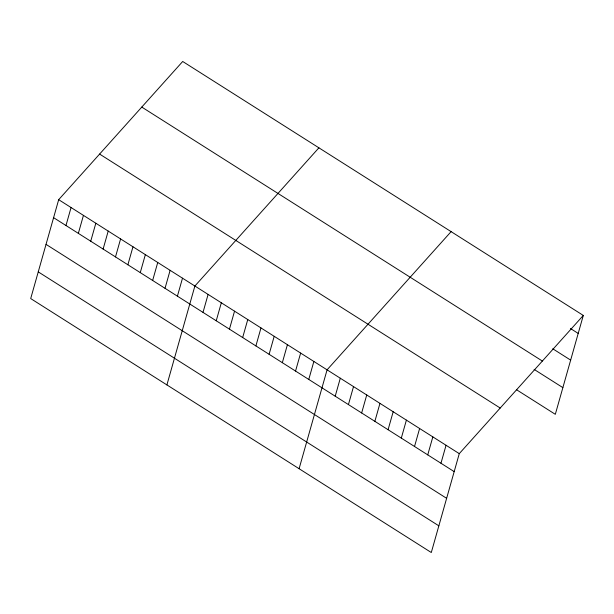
<?xml version="1.0" encoding="UTF-8"?>
<svg xmlns="http://www.w3.org/2000/svg" width="614" height="614" viewBox="0 0 614 614"><rect width="100%" height="100%" fill="white"/><g stroke="black" fill="none" stroke-linecap="round" stroke-linejoin="round"><path stroke-width="0.92" d="M58.683 199.68L30.7 298.565L431.297 552.523L459.272 453.646L583.3 315.435L182.703 61.477L58.683 199.68L459.272 453.646M65.974 225.522L71.063 207.532M78.354 233.366L83.443 215.384M90.734 241.218L95.83 223.235M103.121 249.069L108.21 231.079M115.501 256.921L120.59 238.93M127.881 264.764L132.969 246.782M140.268 272.616L145.357 254.633M152.648 280.468L157.737 262.477M165.028 288.319L170.116 270.329M177.408 296.163L182.504 278.18M166.901 384.909L194.884 286.032L318.904 147.82M203.011 312.396L208.1 294.413M216.235 320.777L221.324 302.794M229.452 329.158L234.54 311.175M242.668 337.539L247.764 319.549M255.892 345.92L260.981 327.93M269.109 354.301L274.197 336.311M282.333 362.682L287.421 344.692M295.549 371.063L300.637 353.073M308.773 379.444L313.861 361.454M299.102 468.72L327.078 369.835L451.106 231.631M335.206 396.207L340.302 378.216M348.43 404.588L353.518 386.597M361.646 412.961L366.735 394.979M374.87 421.342L379.959 403.36M388.086 429.723L393.175 411.741M401.31 438.104L406.399 420.122M414.527 446.485L419.615 428.503M427.743 454.867L432.839 436.884M440.967 463.248L446.056 445.265M583.3 315.435L555.317 414.32L516.435 389.667M570.437 328.49L578.211 333.425M552.769 348.783L570.659 360.119M141.78 107.082L542.369 361.047M534.103 369.382L562.877 387.626M99.606 154.076L500.203 408.034M53.595 217.671L454.183 471.629M46.035 244.364L446.631 498.322M38.252 271.872L438.849 525.83"/></g></svg>
